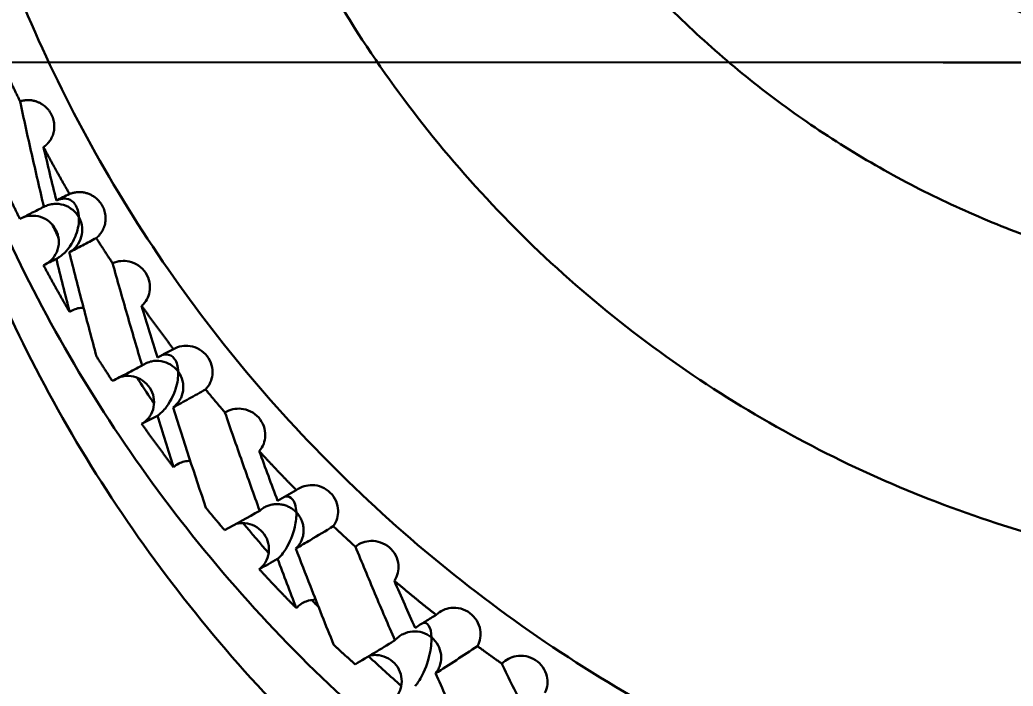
# Model space of a CAD drawing. Header units: millimetres. Extents: x 577 to 7172, y 252 to 2707.
# Drawn here: x 5025.85 to 5037.43, y 2112.75 to 2120.51 of the extents above; entities that cross this region are included whole.
import ezdxf

# ---------------------------------------------------------------- set-up
doc = ezdxf.new("R2010")
doc.units = ezdxf.units.MM
doc.header["$MEASUREMENT"] = 0
doc.layers.add('외형선(ISO)', color=7, linetype='Continuous', lineweight=30)
doc.layers.add('치수(ISO)', color=7, linetype='Continuous', lineweight=25)
doc.styles.add('굴림', font='')
doc.styles.get('굴림').set_extended_font_data('援대┝')
doc.dimstyles.new('기본값 (ISO)', dxfattribs={"dimscale": 10, "dimtxt": 3, "dimasz": 2.5, "dimexe": 3.175, "dimexo": 0, "dimgap": 0.762, "dimtad": 1, "dimtoh": 1, "dimdec": 0, "dimzin": 1, "dimdsep": 46, "dimtxsty": '굴림', "dimcen": 0.5, "dimazin": 0, "dimtfac": 1, "dimtdec": 4, "dimtix": 1, "dimtmove": 1, "dimatfit": 3, "dimfxl": 1, "dimtolj": 1, "dimtzin": 1, "dimarcsym": 0})

# ---------------------------------------------------------------- blocks, each defined once
blk = doc.blocks.new('*D1')
at = {"layer": 'Defpoints', "color": 0}
for p in [(4899.259, 2588.117), (4619.259, 2120.015), (5041.614, 2120.015)]:
    blk.add_point(p, dxfattribs=at)
at = {"layer": '치수(ISO)', "color": 0, "lineweight": -2}
for p, q in [((4899.259, 2588.117), (4587.509, 2588.117)), ((4619.259, 2563.117), (4619.259, 2145.015)), ((5041.614, 2120.015), (4587.509, 2120.015))]:
    blk.add_line(p, q, dxfattribs=at)
at = {"layer": '치수(ISO)', "color": 0}
for points in [[(4623.425, 2563.117), (4615.092, 2563.117), (4619.259, 2588.117)], [(4615.092, 2145.015), (4623.425, 2145.015), (4619.259, 2120.015)]]:
    blk.add_solid(points, dxfattribs=at)
at = {"layer": '치수(ISO)', "color": 0, "insert": (4596.639, 2354.066), "char_height": 30, "attachment_point": 5, "rotation": 90, "style": '굴림'}
blk.add_mtext('\\A1;468', dxfattribs=at)
blk = doc.blocks.new('*D14')
at = {"layer": 'Defpoints', "color": 0}
for p in [(5111.205, 2147.566), (4972.024, 2092.463)]:
    blk.add_point(p, dxfattribs=at)
at = {"layer": '치수(ISO)', "color": 0, "lineweight": -2}
for p, q in [((5041.614, 2115.015), (5041.614, 2125.015)), ((5036.614, 2120.015), (5046.614, 2120.015)), ((4902.29, 2064.855), (4948.779, 2083.261)), ((4877.29, 2064.855), (4902.29, 2064.855))]:
    blk.add_line(p, q, dxfattribs=at)
at = {"layer": '치수(ISO)', "color": 0}
blk.add_solid([(4950.313, 2079.387), (4947.245, 2087.135), (4972.024, 2092.463)], dxfattribs=at)
at = {"layer": '치수(ISO)', "color": 0, "insert": (4833.241, 2064.855), "char_height": 30, "attachment_point": 5, "style": '굴림'}
blk.add_mtext('\\A1;150', dxfattribs=at)

msp = doc.modelspace()

# ---------------------------------------------------------------- linework, layer by layer
at = {"layer": '외형선(ISO)'}
for points, weights, knots in [([(5032.114, 2137.879), (5027.614, 2133.783), (5027.614, 2127.748), (5027.614, 2113.957), (5041.614, 2113.957), (5055.614, 2113.957), (5055.614, 2127.748), (5055.614, 2133.783), (5051.114, 2137.879)], [0.853887696369, 0.846556395002, 1, 0.707106781187, 1, 0.707106781187, 1, 0.846554156546, 0.853887910303], [5.460262, 5.460262, 5.460262, 6.283185, 6.283185, 7.853982, 7.853982, 9.424778, 9.424778, 10.247713, 10.247713, 10.247713]), ([(5032.114, 2137.57), (5030.114, 2134.682), (5030.114, 2131.185), (5030.114, 2119.857), (5041.614, 2119.857), (5053.114, 2119.857), (5053.114, 2131.185), (5053.114, 2134.682), (5051.114, 2137.57)], [0.861038107518, 0.886660963986, 1, 0.707106781187, 1, 0.707106781187, 1, 0.886657382319, 0.861036488171], [2.533752, 2.533752, 2.533752, 3.141593, 3.141593, 4.712389, 4.712389, 6.283185, 6.283185, 6.891046, 6.891046, 6.891046]), ([(5024.614, 2127.061), (5024.614, 2110.314), (5041.614, 2110.314), (5058.614, 2110.314), (5058.614, 2127.061)], [1, 0.707106781187, 1, 0.707106781187, 1], [0, 0, 0, 1.570796, 1.570796, 3.141593, 3.141593, 3.141593]), ([(5024.116, 2125.428), (5024.114, 2125.299), (5024.114, 2125.17), (5024.114, 2107.931), (5041.614, 2107.931), (5059.114, 2107.931), (5059.114, 2125.17), (5059.114, 2125.299), (5059.112, 2125.428)], [0.993890013821, 0.996912459533, 1, 0.707106781187, 1, 0.707106781187, 1, 0.996912459531, 0.993890013818], [3.125034, 3.125034, 3.125034, 3.141593, 3.141593, 4.712389, 4.712389, 6.283185, 6.283185, 6.299744, 6.299744, 6.299744]), ([(5030.614, 2125.303), (5033.098, 2117.279), (5041.614, 2117.279), (5050.13, 2117.279), (5052.614, 2125.303)], [0.906782181242, 0.765263097167, 1, 0.765263097167, 0.906782181242], [3.453487, 3.453487, 3.453487, 4.712389, 4.712389, 5.971291, 5.971291, 5.971291]), ([(5024.114, 2124.311), (5024.114, 2107.071), (5041.614, 2107.071), (5059.114, 2107.071), (5059.114, 2124.311)], [1, 0.707106781187, 1, 0.707106781187, 1], [3.141593, 3.141593, 3.141593, 4.712389, 4.712389, 6.283185, 6.283185, 6.283185]), ([(4966.614, 2120.015), (4966.614, 2046.13), (5041.614, 2046.13), (5116.614, 2046.13), (5116.614, 2120.015)], [1, 0.707106781187, 1, 0.707106781187, 1], [3.141593, 3.141593, 3.141593, 4.712389, 4.712389, 6.283185, 6.283185, 6.283185]), ([(5026.129, 2119.03), (5026.166, 2119.055), (5026.194, 2119.091), (5026.376, 2119.327), (5026.136, 2119.513), (5026.008, 2119.612), (5025.856, 2119.563)], [0.90567850305, 0.940923557036, 1, 0.707106781187, 1, 0.819487584734, 0.861477637754], [2.824764, 2.824764, 2.824764, 3.141593, 3.141593, 4.712389, 4.712389, 5.680483, 5.680483, 5.680483]), ([(5026.744, 2117.971), (5026.761, 2117.984), (5026.775, 2118), (5026.977, 2118.22), (5026.753, 2118.425), (5026.61, 2118.556), (5026.433, 2118.484)], [0.948387866119, 0.971401544569, 1, 0.707106781187, 1, 0.790840156128, 0.880409251531], [2.988218, 2.988218, 2.988218, 3.141593, 3.141593, 4.712389, 4.712389, 5.83412, 5.83412, 5.83412]), ([(5029.076, 2114.775), (5029.045, 2114.808), (5029.005, 2114.83), (5028.811, 2114.942), (5028.649, 2114.794)], [0.906862343238, 0.941910141132, 1, 0.766925845474, 0.904796171862], [4.400851, 4.400851, 4.400851, 4.712389, 4.712389, 5.962374, 5.962374, 5.962374]), ([(5029.069, 2114.354), (5029.101, 2114.383), (5029.122, 2114.421), (5029.231, 2114.612), (5029.076, 2114.775)], [0.908420646534, 0.943192241546, 1, 0.765580655433, 0.906399968353], [5.978523, 5.978523, 5.978523, 6.283185, 6.283185, 7.540384, 7.540384, 7.540384])]:
    msp.add_rational_spline(points, weights, degree=2, knots=knots, dxfattribs=at)
for points, weights in [([(5025.705, 2119.879), (5025.779, 2119.72), (5025.856, 2119.563)], [0.881129717634, 0.87953082186, 0.878024631242]), ([(5026.129, 2119.03), (5026.276, 2118.754), (5026.433, 2118.484)], [0.873154855832, 0.870772868826, 0.868680342941]), ([(5025.707, 2118.499), (5025.779, 2118.345), (5025.854, 2118.193)], [0.881083170869, 0.87953207166, 0.878068365402]), ([(5026.744, 2117.971), (5026.838, 2117.823), (5026.934, 2117.677)], [0.864944405379, 0.863935005705, 0.863015052645]), ([(5026.129, 2117.654), (5026.276, 2117.379), (5026.433, 2117.11)], [0.87315051471, 0.870773121438, 0.868684137768]), ([(5027.273, 2117.181), (5027.454, 2116.926), (5027.644, 2116.678)], [0.860131635788, 0.858770747421, 0.857691395708]), ([(5026.747, 2116.592), (5026.838, 2116.448), (5026.931, 2116.306)], [0.864915045668, 0.863936256793, 0.863041789055]), ([(5028.018, 2116.207), (5028.129, 2116.071), (5028.244, 2115.938)], [0.855881687123, 0.855429826585, 0.85506566018]), ([(5027.273, 2115.806), (5027.454, 2115.551), (5027.644, 2115.303)], [0.860129158427, 0.85877099995, 0.857693355399]), ([(5028.643, 2115.488), (5028.855, 2115.258), (5029.075, 2115.035)], [0.854075722405, 0.853694510936, 0.853591517605]), ([(5028.021, 2114.828), (5028.13, 2114.696), (5028.24, 2114.567)], [0.855868562449, 0.855431077452, 0.855076261532]), ([(5029.506, 2114.614), (5029.634, 2114.493), (5029.764, 2114.375)], [0.853650232145, 0.853742204753, 0.853921525823]), ([(5028.643, 2114.113), (5028.855, 2113.883), (5029.075, 2113.66)], [0.854075029316, 0.853694763425, 0.853591704999]), ([(5030.218, 2113.978), (5030.457, 2113.775), (5030.704, 2113.581)], [0.854793570405, 0.855382133103, 0.856250015015]), ([(5029.51, 2113.235), (5029.634, 2113.118), (5029.76, 2113.004)], [0.853652924184, 0.853743455482, 0.853916329996]), ([(5031.185, 2113.217), (5031.327, 2113.113), (5031.472, 2113.012)], [0.858179018203, 0.858818440203, 0.859546252478])]:
    msp.add_rational_spline(points, weights, degree=2, dxfattribs=at)
for points, knots in [([(5025.856, 2119.563), (5025.9, 2119.358), (5025.945, 2119.153), (5026.038, 2118.744), (5026.085, 2118.539), (5026.133, 2118.334)], [0.000001, 0.000001, 0.000001, 0.000001, 0.2022598, 0.2022598, 0.4043672, 0.4043672, 0.4043672, 0.4043672]), ([(5026.279, 2118.407), (5026.253, 2118.511), (5026.228, 2118.614), (5026.178, 2118.822), (5026.154, 2118.926), (5026.129, 2119.03)], [0, 0, 0, 0, 0.102515, 0.102515, 0.205021, 0.205021, 0.205021, 0.205021]), ([(5026.433, 2118.484), (5026.407, 2118.471), (5026.381, 2118.458), (5026.33, 2118.433), (5026.304, 2118.42), (5026.279, 2118.407)], [0.000001, 0.000001, 0.000001, 0.000001, 0.1024871, 0.1024871, 0.2049823, 0.2049823, 0.2049823, 0.2049823]), ([(5026.542, 2118.211), (5026.541, 2118.212), (5026.541, 2118.213), (5026.522, 2118.246), (5026.498, 2118.275), (5026.438, 2118.324), (5026.402, 2118.344), (5026.327, 2118.367), (5026.29, 2118.371), (5026.232, 2118.367), (5026.212, 2118.363), (5026.172, 2118.352), (5026.152, 2118.344), (5026.133, 2118.334)], [-0.04749107, -0.04749107, -0.04749107, -0.04749107, -0.04721433, -0.04721433, -0.03591531, -0.03591531, -0.02371457, -0.02371457, -0.01251477, -0.01251477, -0.00642318, -0.00642318, -0.00001605, -0.00001605, -0.00001605, -0.00001605]), ([(5026.279, 2118.407), (5026.283, 2118.409), (5026.287, 2118.411), (5026.295, 2118.414), (5026.299, 2118.416), (5026.311, 2118.421), (5026.319, 2118.423), (5026.344, 2118.429), (5026.359, 2118.43), (5026.443, 2118.431), (5026.483, 2118.383), (5026.525, 2118.324), (5026.539, 2118.27), (5026.542, 2118.213), (5026.542, 2118.212), (5026.542, 2118.211)], [-0.1561887, -0.1561887, -0.1561887, -0.1561887, -0.1552952, -0.1552952, -0.154272, -0.154272, -0.1517984, -0.1517984, -0.145176, -0.145176, -0.1009593, -0.1009593, 0, 0, 0.0011865, 0.0011865, 0.0011865, 0.0011865]), ([(5026.133, 2118.334), (5026.085, 2118.31), (5026.038, 2118.286), (5025.944, 2118.239), (5025.899, 2118.215), (5025.854, 2118.193)], [0, 0, 0, 0, 0.2023441, 0.2023441, 0.4046361, 0.4046361, 0.4046361, 0.4046361]), ([(5025.88, 2118.206), (5025.893, 2118.212), (5025.906, 2118.217), (5025.941, 2118.226), (5025.963, 2118.23), (5026.023, 2118.233), (5026.06, 2118.228), (5026.133, 2118.204), (5026.168, 2118.185), (5026.229, 2118.133), (5026.255, 2118.101), (5026.291, 2118.03), (5026.302, 2117.992), (5026.31, 2117.914), (5026.306, 2117.873), (5026.281, 2117.797), (5026.262, 2117.763), (5026.222, 2117.716), (5026.205, 2117.7), (5026.178, 2117.681), (5026.169, 2117.675), (5026.159, 2117.669)], [0.00301472, 0.00301472, 0.00301472, 0.00301472, 0.0071714, 0.0071714, 0.01393316, 0.01393316, 0.02510616, 0.02510616, 0.03692758, 0.03692758, 0.04938627, 0.04938627, 0.06107435, 0.06107435, 0.07339163, 0.07339163, 0.08530041, 0.08530041, 0.09211234, 0.09211234, 0.09542831, 0.09542831, 0.09542831, 0.09542831]), ([(5026.279, 2117.729), (5026.282, 2117.73), (5026.284, 2117.732), (5026.29, 2117.734), (5026.293, 2117.736), (5026.301, 2117.741), (5026.306, 2117.744), (5026.321, 2117.753), (5026.329, 2117.759), (5026.358, 2117.782), (5026.377, 2117.8), (5026.461, 2117.891), (5026.495, 2117.977), (5026.534, 2118.081), (5026.544, 2118.15), (5026.542, 2118.21), (5026.542, 2118.211), (5026.542, 2118.211)], [-0.1612258, -0.1612258, -0.1612258, -0.1612258, -0.1605257, -0.1605257, -0.159838, -0.159838, -0.1584064, -0.1584064, -0.1558321, -0.1558321, -0.1472543, -0.1472543, -0.1043874, -0.1043874, 0, 0, 0.001187, 0.001187, 0.001187, 0.001187]), ([(5026.542, 2118.211), (5026.542, 2118.21), (5026.543, 2118.21), (5026.562, 2118.173), (5026.575, 2118.134), (5026.583, 2118.057), (5026.579, 2118.019), (5026.559, 2117.946), (5026.541, 2117.91), (5026.493, 2117.849), (5026.463, 2117.824), (5026.429, 2117.805)], [-0.04752989, -0.04752989, -0.04752989, -0.04752989, -0.04725356, -0.04725356, -0.03493103, -0.03493103, -0.02364935, -0.02364935, -0.01175072, -0.01175072, -0.00002704, -0.00002704, -0.00002704, -0.00002704]), ([(5026.429, 2117.805), (5026.48, 2117.831), (5026.532, 2117.858), (5026.638, 2117.913), (5026.691, 2117.942), (5026.744, 2117.971)], [0, 0, 0, 0, 0.2024215, 0.2024215, 0.4049267, 0.4049267, 0.4049267, 0.4049267]), ([(5026.747, 2116.592), (5026.692, 2116.793), (5026.639, 2116.995), (5026.532, 2117.399), (5026.48, 2117.602), (5026.429, 2117.805)], [0.000001, 0.000001, 0.000001, 0.000001, 0.202444, 0.202444, 0.4048711, 0.4048711, 0.4048711, 0.4048711]), ([(5026.129, 2117.654), (5026.154, 2117.666), (5026.179, 2117.679), (5026.228, 2117.704), (5026.253, 2117.716), (5026.279, 2117.729)], [0.000001, 0.000001, 0.000001, 0.000001, 0.1025131, 0.1025131, 0.205043, 0.205043, 0.205043, 0.205043]), ([(5026.279, 2117.729), (5026.304, 2117.625), (5026.33, 2117.522), (5026.381, 2117.316), (5026.407, 2117.213), (5026.433, 2117.11)], [0, 0, 0, 0, 0.102521, 0.102521, 0.2050243, 0.2050243, 0.2050243, 0.2050243]), ([(5026.934, 2117.677), (5026.965, 2117.691), (5026.998, 2117.7), (5027.064, 2117.706), (5027.097, 2117.704), (5027.166, 2117.688), (5027.203, 2117.672), (5027.269, 2117.627), (5027.298, 2117.598), (5027.341, 2117.531), (5027.356, 2117.495), (5027.372, 2117.419), (5027.372, 2117.381), (5027.359, 2117.313), (5027.348, 2117.283), (5027.317, 2117.228), (5027.297, 2117.203), (5027.273, 2117.181)], [-0.08671651, -0.08671651, -0.08671651, -0.08671651, -0.07651402, -0.07651402, -0.06677927, -0.06677927, -0.05500212, -0.05500212, -0.0426684, -0.0426684, -0.03088279, -0.03088279, -0.0191905, -0.0191905, -0.00977861, -0.00977861, -0.000001, -0.000001, -0.000001, -0.000001]), ([(5026.934, 2117.677), (5026.989, 2117.478), (5027.046, 2117.279), (5027.161, 2116.882), (5027.219, 2116.684), (5027.278, 2116.486)], [0.000001, 0.000001, 0.000001, 0.000001, 0.2022283, 0.2022283, 0.4043452, 0.4043452, 0.4043452, 0.4043452]), ([(5026.433, 2117.11), (5026.453, 2117.123), (5026.474, 2117.134), (5026.518, 2117.15), (5026.54, 2117.155), (5026.574, 2117.159), (5026.585, 2117.159), (5026.595, 2117.159)], [0.000001, 0.000001, 0.000001, 0.000001, 0.00718041, 0.00718041, 0.01400789, 0.01400789, 0.01725609, 0.01725609, 0.01725609, 0.01725609]), ([(5027.456, 2116.579), (5027.425, 2116.679), (5027.395, 2116.779), (5027.334, 2116.98), (5027.303, 2117.08), (5027.273, 2117.181)], [0.0000017, 0.0000017, 0.0000017, 0.0000017, 0.1025224, 0.1025224, 0.2050479, 0.2050479, 0.2050479, 0.2050479]), ([(5027.644, 2116.678), (5027.613, 2116.661), (5027.581, 2116.645), (5027.518, 2116.612), (5027.487, 2116.596), (5027.456, 2116.579)], [0.000001, 0.000001, 0.000001, 0.000001, 0.1025076, 0.1025076, 0.2050094, 0.2050094, 0.2050094, 0.2050094]), ([(5027.644, 2116.678), (5027.674, 2116.694), (5027.707, 2116.706), (5027.773, 2116.717), (5027.805, 2116.717), (5027.875, 2116.706), (5027.912, 2116.693), (5027.98, 2116.654), (5028.011, 2116.627), (5028.06, 2116.563), (5028.077, 2116.528), (5028.098, 2116.454), (5028.101, 2116.415), (5028.094, 2116.347), (5028.086, 2116.316), (5028.059, 2116.258), (5028.041, 2116.231), (5028.018, 2116.207)], [-0.08672295, -0.08672295, -0.08672295, -0.08672295, -0.07637398, -0.07637398, -0.06672759, -0.06672759, -0.05512715, -0.05512715, -0.04289929, -0.04289929, -0.03100398, -0.03100398, -0.01944541, -0.01944541, -0.00996846, -0.00996846, -0.000001, -0.000001, -0.000001, -0.000001]), ([(5027.278, 2116.486), (5027.295, 2116.498), (5027.313, 2116.508), (5027.35, 2116.524), (5027.369, 2116.53), (5027.425, 2116.542), (5027.464, 2116.543), (5027.54, 2116.53), (5027.576, 2116.516), (5027.643, 2116.476), (5027.673, 2116.449), (5027.698, 2116.416), (5027.699, 2116.415), (5027.699, 2116.415)], [-0.04723574, -0.04723574, -0.04723574, -0.04723574, -0.04108651, -0.04108651, -0.03515846, -0.03515846, -0.0236462, -0.0236462, -0.01212153, -0.01212153, 0, 0, 0.00027747, 0.00027747, 0.00027747, 0.00027747]), ([(5027.699, 2116.415), (5027.699, 2116.415), (5027.699, 2116.416), (5027.697, 2116.472), (5027.684, 2116.524), (5027.632, 2116.597), (5027.596, 2116.616), (5027.543, 2116.614), (5027.528, 2116.612), (5027.506, 2116.605), (5027.503, 2116.603), (5027.5, 2116.602)], [-0.1315483, -0.1315483, -0.1315483, -0.1315483, -0.1309014, -0.1309014, -0.0758165, -0.0758165, -0.02354, -0.02354, -0.0094228, -0.0094228, -0.0072724, -0.0072724, -0.0072724, -0.0072724]), ([(5027.278, 2116.486), (5027.219, 2116.455), (5027.16, 2116.424), (5027.045, 2116.364), (5026.988, 2116.335), (5026.931, 2116.306)], [0.0000012, 0.0000012, 0.0000012, 0.0000012, 0.2023554, 0.2023554, 0.4046828, 0.4046828, 0.4046828, 0.4046828]), ([(5027.699, 2116.415), (5027.699, 2116.414), (5027.699, 2116.413), (5027.701, 2116.355), (5027.692, 2116.285), (5027.657, 2116.178), (5027.625, 2116.086), (5027.547, 2115.983), (5027.529, 2115.963), (5027.502, 2115.937), (5027.495, 2115.93), (5027.482, 2115.919), (5027.477, 2115.915), (5027.469, 2115.91), (5027.466, 2115.908), (5027.461, 2115.904), (5027.459, 2115.903), (5027.456, 2115.901)], [-0.0011798, -0.0011798, -0.0011798, -0.0011798, 0, 0, 0.1030377, 0.1030377, 0.147077, 0.147077, 0.1557682, 0.1557682, 0.1583597, 0.1583597, 0.1598084, 0.1598084, 0.1605029, 0.1605029, 0.1612129, 0.1612129, 0.1612129, 0.1612129]), ([(5027.639, 2115.997), (5027.655, 2116.009), (5027.67, 2116.023), (5027.696, 2116.052), (5027.708, 2116.068), (5027.738, 2116.118), (5027.75, 2116.155), (5027.761, 2116.23), (5027.759, 2116.269), (5027.741, 2116.344), (5027.724, 2116.38), (5027.7, 2116.413), (5027.7, 2116.414), (5027.699, 2116.415)], [0.00000138, 0.00000138, 0.00000138, 0.00000138, 0.00602705, 0.00602705, 0.01203932, 0.01203932, 0.0236179, 0.0236179, 0.03523381, 0.03523381, 0.04720092, 0.04720092, 0.04747795, 0.04747795, 0.04747795, 0.04747795]), ([(5027.018, 2116.351), (5027.033, 2116.356), (5027.049, 2116.359), (5027.102, 2116.367), (5027.141, 2116.366), (5027.215, 2116.349), (5027.252, 2116.333), (5027.317, 2116.288), (5027.346, 2116.258), (5027.39, 2116.192), (5027.405, 2116.155), (5027.42, 2116.079), (5027.42, 2116.04), (5027.405, 2115.964), (5027.39, 2115.927), (5027.356, 2115.877), (5027.342, 2115.86), (5027.31, 2115.83), (5027.292, 2115.817), (5027.273, 2115.806)], [0.00985937, 0.00985937, 0.00985937, 0.00985937, 0.01471525, 0.01471525, 0.02603748, 0.02603748, 0.03776512, 0.03776512, 0.05009856, 0.05009856, 0.06189952, 0.06189952, 0.07365135, 0.07365135, 0.08554442, 0.08554442, 0.09218577, 0.09218577, 0.098789, 0.098789, 0.098789, 0.098789]), ([(5027.417, 2116.041), (5027.409, 2116.053), (5027.402, 2116.065), (5027.335, 2116.165), (5027.276, 2116.255), (5027.219, 2116.345)], [4.33066983, 4.33066983, 4.33066983, 4.33066983, 4.3349718, 4.3349718, 4.36730222, 4.36730222, 4.36730222, 4.36730222]), ([(5027.639, 2115.997), (5027.701, 2116.031), (5027.764, 2116.065), (5027.89, 2116.134), (5027.954, 2116.17), (5028.018, 2116.207)], [0.0000006, 0.0000006, 0.0000006, 0.0000006, 0.2024338, 0.2024338, 0.4049744, 0.4049744, 0.4049744, 0.4049744]), ([(5028.244, 2115.938), (5028.272, 2115.956), (5028.304, 2115.969), (5028.368, 2115.983), (5028.4, 2115.985), (5028.469, 2115.979), (5028.507, 2115.968), (5028.578, 2115.934), (5028.61, 2115.909), (5028.663, 2115.849), (5028.683, 2115.815), (5028.709, 2115.743), (5028.715, 2115.705), (5028.712, 2115.636), (5028.706, 2115.605), (5028.683, 2115.543), (5028.665, 2115.514), (5028.643, 2115.488)], [-0.0867153, -0.0867153, -0.0867153, -0.0867153, -0.07650726, -0.07650726, -0.06706345, -0.06706345, -0.05547616, -0.05547616, -0.0433462, -0.0433462, -0.03136208, -0.03136208, -0.01996722, -0.01996722, -0.01032111, -0.01032111, -0.000001, -0.000001, -0.000001, -0.000001]), ([(5028.244, 2115.938), (5028.309, 2115.747), (5028.376, 2115.556), (5028.511, 2115.175), (5028.58, 2114.984), (5028.649, 2114.794)], [0.000001, 0.000001, 0.000001, 0.000001, 0.2022283, 0.2022283, 0.4043452, 0.4043452, 0.4043452, 0.4043452]), ([(5027.273, 2115.806), (5027.303, 2115.821), (5027.334, 2115.837), (5027.395, 2115.869), (5027.425, 2115.885), (5027.456, 2115.901)], [0.000001, 0.000001, 0.000001, 0.000001, 0.1025328, 0.1025328, 0.2050688, 0.2050688, 0.2050688, 0.2050688]), ([(5027.456, 2115.901), (5027.487, 2115.801), (5027.518, 2115.701), (5027.581, 2115.502), (5027.612, 2115.402), (5027.644, 2115.303)], [0.0000014, 0.0000014, 0.0000014, 0.0000014, 0.1025276, 0.1025276, 0.2050497, 0.2050497, 0.2050497, 0.2050497]), ([(5028.857, 2114.911), (5028.821, 2115.007), (5028.785, 2115.103), (5028.714, 2115.295), (5028.679, 2115.392), (5028.643, 2115.488)], [0.0000265, 0.0000265, 0.0000265, 0.0000265, 0.1025399, 0.1025399, 0.2050727, 0.2050727, 0.2050727, 0.2050727]), ([(5027.644, 2115.303), (5027.662, 2115.319), (5027.683, 2115.332), (5027.725, 2115.354), (5027.747, 2115.362), (5027.793, 2115.372), (5027.816, 2115.375), (5027.84, 2115.375)], [0.000001, 0.000001, 0.000001, 0.000001, 0.00731725, 0.00731725, 0.01437006, 0.01437006, 0.02138383, 0.02138383, 0.02138383, 0.02138383]), ([(5029.075, 2115.035), (5029.039, 2115.014), (5029.002, 2114.993), (5028.929, 2114.952), (5028.893, 2114.932), (5028.857, 2114.911)], [0.000001, 0.000001, 0.000001, 0.000001, 0.1025149, 0.1025149, 0.2050094, 0.2050094, 0.2050094, 0.2050094]), ([(5029.075, 2115.035), (5029.103, 2115.055), (5029.134, 2115.07), (5029.197, 2115.089), (5029.229, 2115.093), (5029.299, 2115.092), (5029.337, 2115.084), (5029.409, 2115.054), (5029.443, 2115.031), (5029.5, 2114.976), (5029.523, 2114.942), (5029.553, 2114.871), (5029.562, 2114.834), (5029.564, 2114.765), (5029.56, 2114.734), (5029.541, 2114.671), (5029.526, 2114.641), (5029.506, 2114.614)], [-0.08672165, -0.08672165, -0.08672165, -0.08672165, -0.07639596, -0.07639596, -0.06683798, -0.06683798, -0.05539048, -0.05539048, -0.04333061, -0.04333061, -0.03127514, -0.03127514, -0.01975543, -0.01975543, -0.01024224, -0.01024224, -0.000001, -0.000001, -0.000001, -0.000001]), ([(5029.076, 2114.775), (5029.076, 2114.776), (5029.076, 2114.776), (5029.073, 2114.842), (5029.058, 2114.901), (5029.012, 2114.946), (5028.983, 2114.968), (5028.935, 2114.956)], [-0.2394622, -0.2394622, -0.2394622, -0.2394622, -0.2378471, -0.2378471, -0.0779469, -0.0779469, -0.0194424, -0.0194424, -0.0194424, -0.0194424]), ([(5029.076, 2114.775), (5029.076, 2114.774), (5029.076, 2114.774), (5029.077, 2114.725), (5029.072, 2114.668), (5029.037, 2114.514), (5028.999, 2114.422), (5028.94, 2114.328), (5028.924, 2114.304), (5028.899, 2114.274), (5028.892, 2114.267), (5028.88, 2114.254), (5028.876, 2114.25), (5028.869, 2114.243), (5028.866, 2114.241), (5028.862, 2114.237), (5028.859, 2114.235), (5028.857, 2114.233)], [-0.1013674, -0.1013674, -0.1013674, -0.1013674, -0.1009207, -0.1009207, -0.0681857, -0.0681857, -0.01973, -0.01973, -0.0073904, -0.0073904, -0.0038843, -0.0038843, -0.0019063, -0.0019063, -0.0009629, -0.0009629, -0.0000138, -0.0000138, -0.0000138, -0.0000138]), ([(5028.375, 2114.641), (5028.408, 2114.649), (5028.443, 2114.652), (5028.515, 2114.645), (5028.553, 2114.634), (5028.623, 2114.598), (5028.655, 2114.573), (5028.708, 2114.513), (5028.728, 2114.479), (5028.753, 2114.406), (5028.758, 2114.368), (5028.755, 2114.292), (5028.746, 2114.254), (5028.719, 2114.198), (5028.707, 2114.179), (5028.678, 2114.143), (5028.662, 2114.127), (5028.643, 2114.113)], [0.01564222, 0.01564222, 0.01564222, 0.01564222, 0.02594011, 0.02594011, 0.03751427, 0.03751427, 0.04967792, 0.04967792, 0.06163839, 0.06163839, 0.07308795, 0.07308795, 0.08497536, 0.08497536, 0.09184835, 0.09184835, 0.09878717, 0.09878717, 0.09878717, 0.09878717]), ([(5029.069, 2114.354), (5029.126, 2114.386), (5029.183, 2114.419), (5029.24, 2114.453), (5029.328, 2114.505), (5029.417, 2114.559), (5029.506, 2114.614)], [1.189798, 1.189798, 1.189798, 1.189798, 2.77961, 2.77961, 2.77961, 5.236908, 5.236908, 5.236908, 5.236908]), ([(5029.764, 2114.375), (5029.79, 2114.396), (5029.82, 2114.413), (5029.881, 2114.435), (5029.913, 2114.441), (5029.983, 2114.443), (5030.021, 2114.438), (5030.095, 2114.412), (5030.13, 2114.392), (5030.19, 2114.34), (5030.215, 2114.309), (5030.251, 2114.239), (5030.261, 2114.202), (5030.268, 2114.133), (5030.266, 2114.102), (5030.25, 2114.038), (5030.237, 2114.006), (5030.218, 2113.978)], [-0.08671465, -0.08671465, -0.08671465, -0.08671465, -0.0765858, -0.0765858, -0.06706854, -0.06706854, -0.05558609, -0.05558609, -0.0436125, -0.0436125, -0.03146988, -0.03146988, -0.01994645, -0.01994645, -0.01036744, -0.01036744, -0.000001, -0.000001, -0.000001, -0.000001]), ([(5029.51, 2113.235), (5029.419, 2113.461), (5029.329, 2113.687), (5029.24, 2113.914), (5029.182, 2114.06), (5029.126, 2114.207), (5029.069, 2114.354)], [0, 0, 0, 0, 2.462759, 2.462759, 2.462759, 4.047967, 4.047967, 4.047967, 4.047967]), ([(5029.764, 2114.375), (5029.839, 2114.193), (5029.915, 2114.01), (5030.068, 2113.647), (5030.146, 2113.465), (5030.225, 2113.285)], [0.000001, 0.000001, 0.000001, 0.000001, 0.2022286, 0.2022286, 0.4043452, 0.4043452, 0.4043452, 0.4043452]), ([(5028.643, 2114.113), (5028.679, 2114.133), (5028.714, 2114.152), (5028.785, 2114.192), (5028.821, 2114.212), (5028.857, 2114.233)], [0.000001, 0.000001, 0.000001, 0.000001, 0.1025434, 0.1025434, 0.2050688, 0.2050688, 0.2050688, 0.2050688]), ([(5028.857, 2114.233), (5028.893, 2114.137), (5028.929, 2114.041), (5029.002, 2113.851), (5029.038, 2113.755), (5029.075, 2113.66)], [0.0000375, 0.0000375, 0.0000375, 0.0000375, 0.1025532, 0.1025532, 0.2050858, 0.2050858, 0.2050858, 0.2050858]), ([(5030.459, 2113.429), (5030.419, 2113.52), (5030.378, 2113.612), (5030.298, 2113.794), (5030.258, 2113.886), (5030.218, 2113.978)], [0.0000001, 0.0000001, 0.0000001, 0.0000001, 0.1025216, 0.1025216, 0.2050463, 0.2050463, 0.2050463, 0.2050463]), ([(5029.075, 2113.66), (5029.091, 2113.677), (5029.108, 2113.693), (5029.147, 2113.719), (5029.167, 2113.73), (5029.225, 2113.752), (5029.263, 2113.758), (5029.301, 2113.758)], [0.000001, 0.000001, 0.000001, 0.000001, 0.00705259, 0.00705259, 0.01398277, 0.01398277, 0.02552069, 0.02552069, 0.02552069, 0.02552069]), ([(5030.704, 2113.581), (5030.728, 2113.604), (5030.756, 2113.623), (5030.815, 2113.65), (5030.846, 2113.658), (5030.916, 2113.666), (5030.954, 2113.663), (5031.029, 2113.643), (5031.065, 2113.626), (5031.13, 2113.578), (5031.157, 2113.548), (5031.198, 2113.481), (5031.212, 2113.444), (5031.223, 2113.375), (5031.223, 2113.343), (5031.213, 2113.279), (5031.202, 2113.246), (5031.185, 2113.217)], [-0.08672066, -0.08672066, -0.08672066, -0.08672066, -0.07671523, -0.07671523, -0.06720021, -0.06720021, -0.05571666, -0.05571666, -0.04385026, -0.04385026, -0.03160022, -0.03160022, -0.01989895, -0.01989895, -0.01028208, -0.01028208, -0.000001, -0.000001, -0.000001, -0.000001]), ([(5030.704, 2113.581), (5030.663, 2113.556), (5030.622, 2113.53), (5030.54, 2113.48), (5030.5, 2113.454), (5030.459, 2113.429)], [0.000001, 0.000001, 0.000001, 0.000001, 0.1025067, 0.1025067, 0.2050094, 0.2050094, 0.2050094, 0.2050094]), ([(5030.225, 2113.285), (5030.238, 2113.3), (5030.252, 2113.314), (5030.284, 2113.339), (5030.301, 2113.349), (5030.354, 2113.375), (5030.391, 2113.385), (5030.469, 2113.391), (5030.509, 2113.386), (5030.584, 2113.362), (5030.618, 2113.344), (5030.649, 2113.32), (5030.65, 2113.319), (5030.65, 2113.318)], [0.000001, 0.000001, 0.000001, 0.000001, 0.00609458, 0.00609458, 0.01213298, 0.01213298, 0.02364508, 0.02364508, 0.03562162, 0.03562162, 0.04719978, 0.04719978, 0.04747704, 0.04747704, 0.04747704, 0.04747704]), ([(5030.65, 2113.318), (5030.65, 2113.319), (5030.65, 2113.32), (5030.649, 2113.376), (5030.638, 2113.426), (5030.601, 2113.48), (5030.581, 2113.491), (5030.557, 2113.49)], [-0.0011776, -0.0011776, -0.0011776, -0.0011776, 0, 0, 0.1010367, 0.1010367, 0.174892, 0.174892, 0.174892, 0.174892]), ([(5030.225, 2113.285), (5030.221, 2113.282), (5030.217, 2113.28), (5030.213, 2113.278), (5030.06, 2113.184), (5029.909, 2113.092), (5029.76, 2113.004)], [1.189733, 1.189733, 1.189733, 1.189733, 1.288489, 1.288489, 1.288489, 5.237704, 5.237704, 5.237704, 5.237704]), ([(5030.65, 2113.318), (5030.65, 2113.318), (5030.65, 2113.317), (5030.652, 2113.259), (5030.645, 2113.187), (5030.617, 2113.072), (5030.592, 2112.972), (5030.529, 2112.851), (5030.516, 2112.828), (5030.495, 2112.796), (5030.489, 2112.788), (5030.479, 2112.774), (5030.475, 2112.769), (5030.467, 2112.76), (5030.463, 2112.755), (5030.459, 2112.751)], [-0.225028, -0.225028, -0.225028, -0.225028, -0.2233783, -0.2233783, -0.0780374, -0.0780374, -0.0186928, -0.0186928, -0.0072936, -0.0072936, -0.0038366, -0.0038366, -0.0018977, -0.0018977, -0.000001, -0.000001, -0.000001, -0.000001]), ([(5030.697, 2112.9), (5030.71, 2112.915), (5030.721, 2112.932), (5030.74, 2112.967), (5030.747, 2112.986), (5030.763, 2113.042), (5030.766, 2113.081), (5030.757, 2113.156), (5030.745, 2113.192), (5030.709, 2113.26), (5030.683, 2113.291), (5030.652, 2113.317), (5030.651, 2113.318), (5030.65, 2113.318)], [0.000001, 0.000001, 0.000001, 0.000001, 0.00611455, 0.00611455, 0.01204691, 0.01204691, 0.02382535, 0.02382535, 0.0351533, 0.0351533, 0.04720032, 0.04720032, 0.04747771, 0.04747771, 0.04747771, 0.04747771]), ([(5030.697, 2112.9), (5030.778, 2112.951), (5030.859, 2113.002), (5031.022, 2113.108), (5031.104, 2113.162), (5031.185, 2113.217)], [0.000001, 0.000001, 0.000001, 0.000001, 0.2024334, 0.2024334, 0.4049747, 0.4049747, 0.4049747, 0.4049747]), ([(5029.935, 2113.108), (5029.951, 2113.111), (5029.967, 2113.113), (5030.021, 2113.115), (5030.059, 2113.109), (5030.133, 2113.084), (5030.167, 2113.064), (5030.228, 2113.011), (5030.253, 2112.98), (5030.289, 2112.91), (5030.299, 2112.873), (5030.306, 2112.796), (5030.302, 2112.756), (5030.283, 2112.697), (5030.273, 2112.677), (5030.249, 2112.638), (5030.235, 2112.619), (5030.218, 2112.603)], [0.02087195, 0.02087195, 0.02087195, 0.02087195, 0.02573953, 0.02573953, 0.03717179, 0.03717179, 0.04914047, 0.04914047, 0.06129524, 0.06129524, 0.07287343, 0.07287343, 0.0848416, 0.0848416, 0.09171989, 0.09171989, 0.09878851, 0.09878851, 0.09878851, 0.09878851]), ([(5031.472, 2113.012), (5031.494, 2113.035), (5031.52, 2113.055), (5031.576, 2113.084), (5031.606, 2113.094), (5031.675, 2113.107), (5031.715, 2113.106), (5031.792, 2113.091), (5031.829, 2113.076), (5031.896, 2113.033), (5031.926, 2113.004), (5031.971, 2112.939), (5031.986, 2112.903), (5032.002, 2112.835), (5032.004, 2112.802), (5031.997, 2112.737), (5031.987, 2112.704), (5031.972, 2112.674)], [-0.08671453, -0.08671453, -0.08671453, -0.08671453, -0.07697009, -0.07697009, -0.06759343, -0.06759343, -0.05584193, -0.05584193, -0.04402644, -0.04402644, -0.03171451, -0.03171451, -0.02003936, -0.02003936, -0.01028051, -0.01028051, -0.000001, -0.000001, -0.000001, -0.000001]), ([(5031.472, 2113.012), (5031.554, 2112.839), (5031.638, 2112.667), (5031.808, 2112.324), (5031.893, 2112.152), (5031.98, 2111.982)], [0.000001, 0.000001, 0.000001, 0.000001, 0.2022265, 0.2022265, 0.4043422, 0.4043422, 0.4043422, 0.4043422]), ([(5031.189, 2111.839), (5031.106, 2112.014), (5031.024, 2112.19), (5030.86, 2112.544), (5030.778, 2112.721), (5030.697, 2112.9)], [0.000001, 0.000001, 0.000001, 0.000001, 0.2024117, 0.2024117, 0.4048476, 0.4048476, 0.4048476, 0.4048476])]:
    msp.add_open_spline(points, degree=3, knots=knots, dxfattribs=at)
for points in [[(5026.305, 2117.975), (5026.28, 2118.027), (5026.254, 2118.079), (5026.23, 2118.131)], [(5028.021, 2114.828), (5027.891, 2115.216), (5027.763, 2115.605), (5027.639, 2115.997)], [(5028.649, 2114.794), (5028.51, 2114.716), (5028.374, 2114.64), (5028.24, 2114.567)], [(5028.755, 2114.3), (5028.653, 2114.415), (5028.553, 2114.532), (5028.455, 2114.651)], [(5029.339, 2113.667), (5029.31, 2113.696), (5029.282, 2113.726), (5029.253, 2113.756)], [(5030.299, 2112.753), (5030.17, 2112.866), (5030.043, 2112.981), (5029.918, 2113.098)]]:
    msp.add_open_spline(points, degree=3, dxfattribs=at)

# ---------------------------------------------------------------- dimensions: what is measured, and where the dimension line sits
at = {"layer": '치수(ISO)'}
dim = msp.add_linear_dim(base=(4619.259, 2120.015), p1=(4899.259, 2588.117), p2=(5041.614, 2120.015), angle=90, dimstyle='기본값 (ISO)', dxfattribs=at)
dim.commit()
dim.dimension.update_dxf_attribs({"geometry": '*D1', "text_midpoint": (4596.639, 2354.066)})
dim = msp.add_diameter_dim_2p(p1=(5111.205, 2147.566), p2=(4972.024, 2092.463), text='150', dimstyle='기본값 (ISO)', override={"dimtad": 0, "dimtofl": 0}, dxfattribs=at)
dim.commit()
dim.dimension.update_dxf_attribs({"geometry": '*D14', "text_midpoint": (4902.29, 2064.855), "dimtype": 163})

doc.saveas('drawing.dxf')
